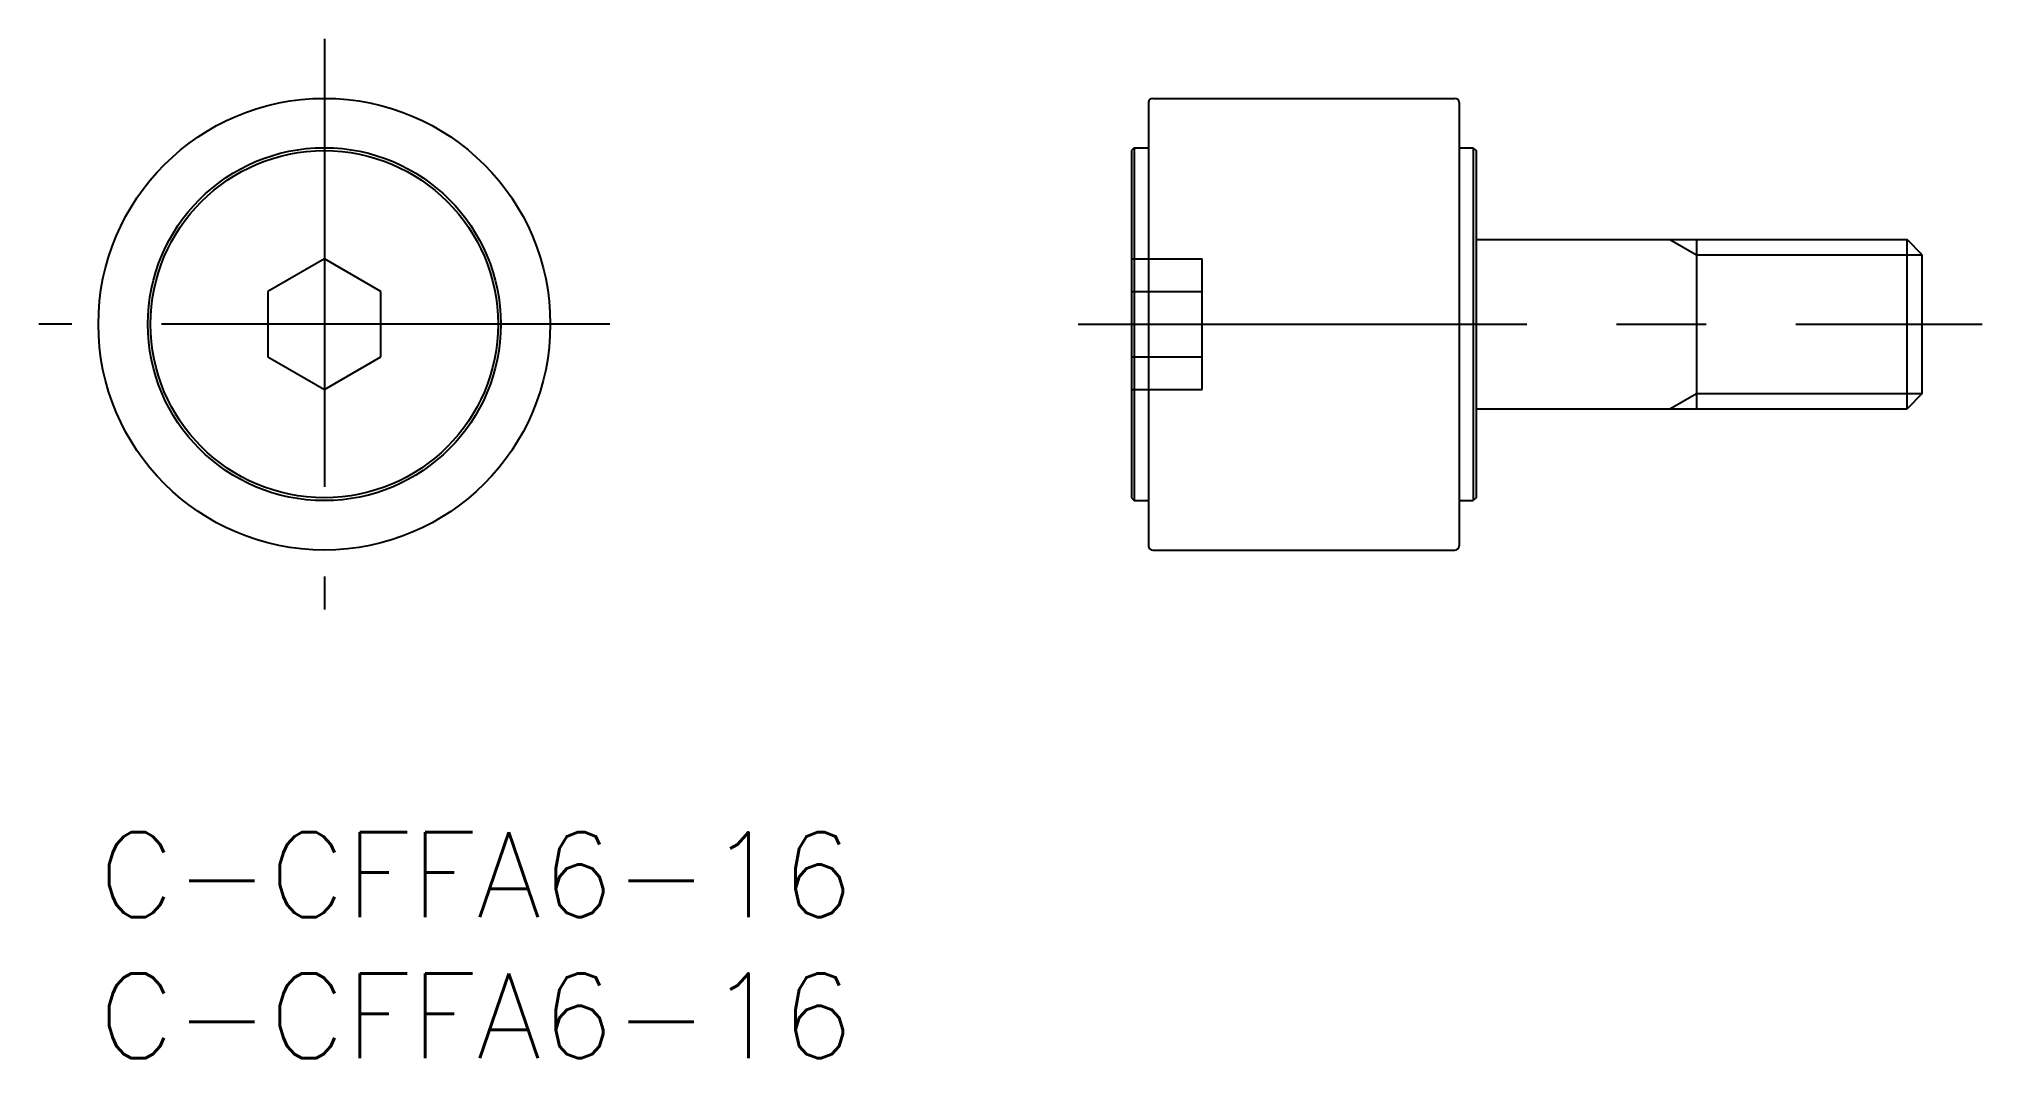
# Model space of a CAD drawing. Extents: x -2.1 to 66.7, y -8 to 28.1.
import ezdxf

# ---------------------------------------------------------------- set-up
doc = ezdxf.new("R2010")
doc.units = 0
doc.header["$LTSCALE"] = 0.5
doc.linetypes.add('CENTER', pattern=[50.8, 31.75, -6.35, 6.35, -6.35])
doc.linetypes.add('DASHED', pattern=[19.05, 12.7, -6.35])
for name, color, linetype in [('MSM_CENTER', 1, 'CENTER'), ('MSM_CONTINUOUS', 7, 'CONTINUOUS'), ('MSM_DASHED', 4, 'DASHED'), ('MSM_NARROW', 5, 'CONTINUOUS'), ('MSM_PART_NUMBER', 7, 'CONTINUOUS')]:
    doc.layers.add(name, color=color, linetype=linetype)
doc.styles.get("Standard").update_dxf_attribs({"font": 'txt.shx', "height": 3, "bigfont": 'bigfont.shx'})

# ---------------------------------------------------------------- blocks, each defined once
blk = doc.blocks.new('*U2')
at = {"layer": 'MSM_PART_NUMBER'}
blk.add_text('C-CFFA6-16', height=3, dxfattribs=at).set_placement((0, -3))
blk = doc.blocks.new('*U3')
at = {"layer": 'MSM_PART_NUMBER'}
blk.add_text('C-CFFA6-16', height=3, dxfattribs=at).set_placement((0, -8))

msp = doc.modelspace()

# ---------------------------------------------------------------- linework, layer by layer
at = {"layer": 'MSM_CENTER'}
for p, q in [((8, 28.108), (8, 7.892)), ((18.108, 18), (-2.108, 18)), ((34.696, 18), (66.696, 18))]:
    msp.add_line(p, q, dxfattribs=at)
at = {"layer": 'MSM_CONTINUOUS'}
for p, q in [((37.178, 25.85), (37.178, 10.15)), ((37.328, 26), (48.028, 26)), ((48.178, 25.85), (48.178, 10.15)), ((36.678, 24.25), (36.578, 24.15)), ((36.578, 24.15), (36.578, 11.85)), ((36.678, 24.25), (37.178, 24.25)), ((36.678, 24.25), (36.678, 11.75)), ((48.178, 24.25), (48.678, 24.25)), ((48.678, 24.25), (48.778, 24.15)), ((48.678, 24.25), (48.678, 11.75)), ((48.778, 24.15), (48.778, 11.85)), ((48.778, 21), (64.037, 21)), ((56.578, 21), (56.578, 15)), ((64.037, 15), (64.037, 21)), ((64.578, 20.458), (64.037, 21)), ((8, 20.309), (6, 19.155)), ((10, 19.155), (8, 20.309)), ((64.578, 15.541), (64.578, 20.458)), ((6, 19.155), (6, 16.845)), ((10, 16.845), (10, 19.155)), ((6, 16.845), (8, 15.691)), ((8, 15.691), (10, 16.845)), ((64.578, 15.541), (64.037, 15)), ((48.778, 15), (64.037, 15)), ((36.578, 11.85), (36.678, 11.75)), ((36.678, 11.75), (37.178, 11.75)), ((48.178, 11.75), (48.678, 11.75)), ((48.778, 11.85), (48.678, 11.75)), ((37.328, 10), (48.028, 10))]:
    msp.add_line(p, q, dxfattribs=at)
for radius in [8, 6.25, 6.15]:
    msp.add_circle((8, 18), radius, dxfattribs=at)
for centre, start, end in [((37.328, 25.85), 90, 180), ((48.028, 25.85), 0, 90), ((37.328, 10.15), 180, 270), ((48.028, 10.15), 270, 0)]:
    msp.add_arc(centre, 0.15, start, end, dxfattribs=at)
at = {"layer": 'MSM_DASHED'}
for p, q in [((36.578, 20.309), (39.078, 20.309)), ((39.078, 15.691), (39.078, 20.309)), ((36.578, 19.155), (39.078, 19.155)), ((36.578, 16.845), (39.078, 16.845)), ((36.578, 15.691), (39.078, 15.691))]:
    msp.add_line(p, q, dxfattribs=at)
at = {"layer": 'MSM_NARROW'}
for p, q in [((55.64, 21), (56.578, 20.458)), ((56.578, 20.458), (64.578, 20.458)), ((55.64, 15), (56.578, 15.541)), ((56.578, 15.541), (64.578, 15.541))]:
    msp.add_line(p, q, dxfattribs=at)

# ---------------------------------------------------------------- block references
at = {"layer": 'MSM_CONTINUOUS'}
for name in ['*U2', '*U3']:
    msp.add_blockref(name, (0, 0), dxfattribs=at)

doc.saveas('drawing.dxf')
